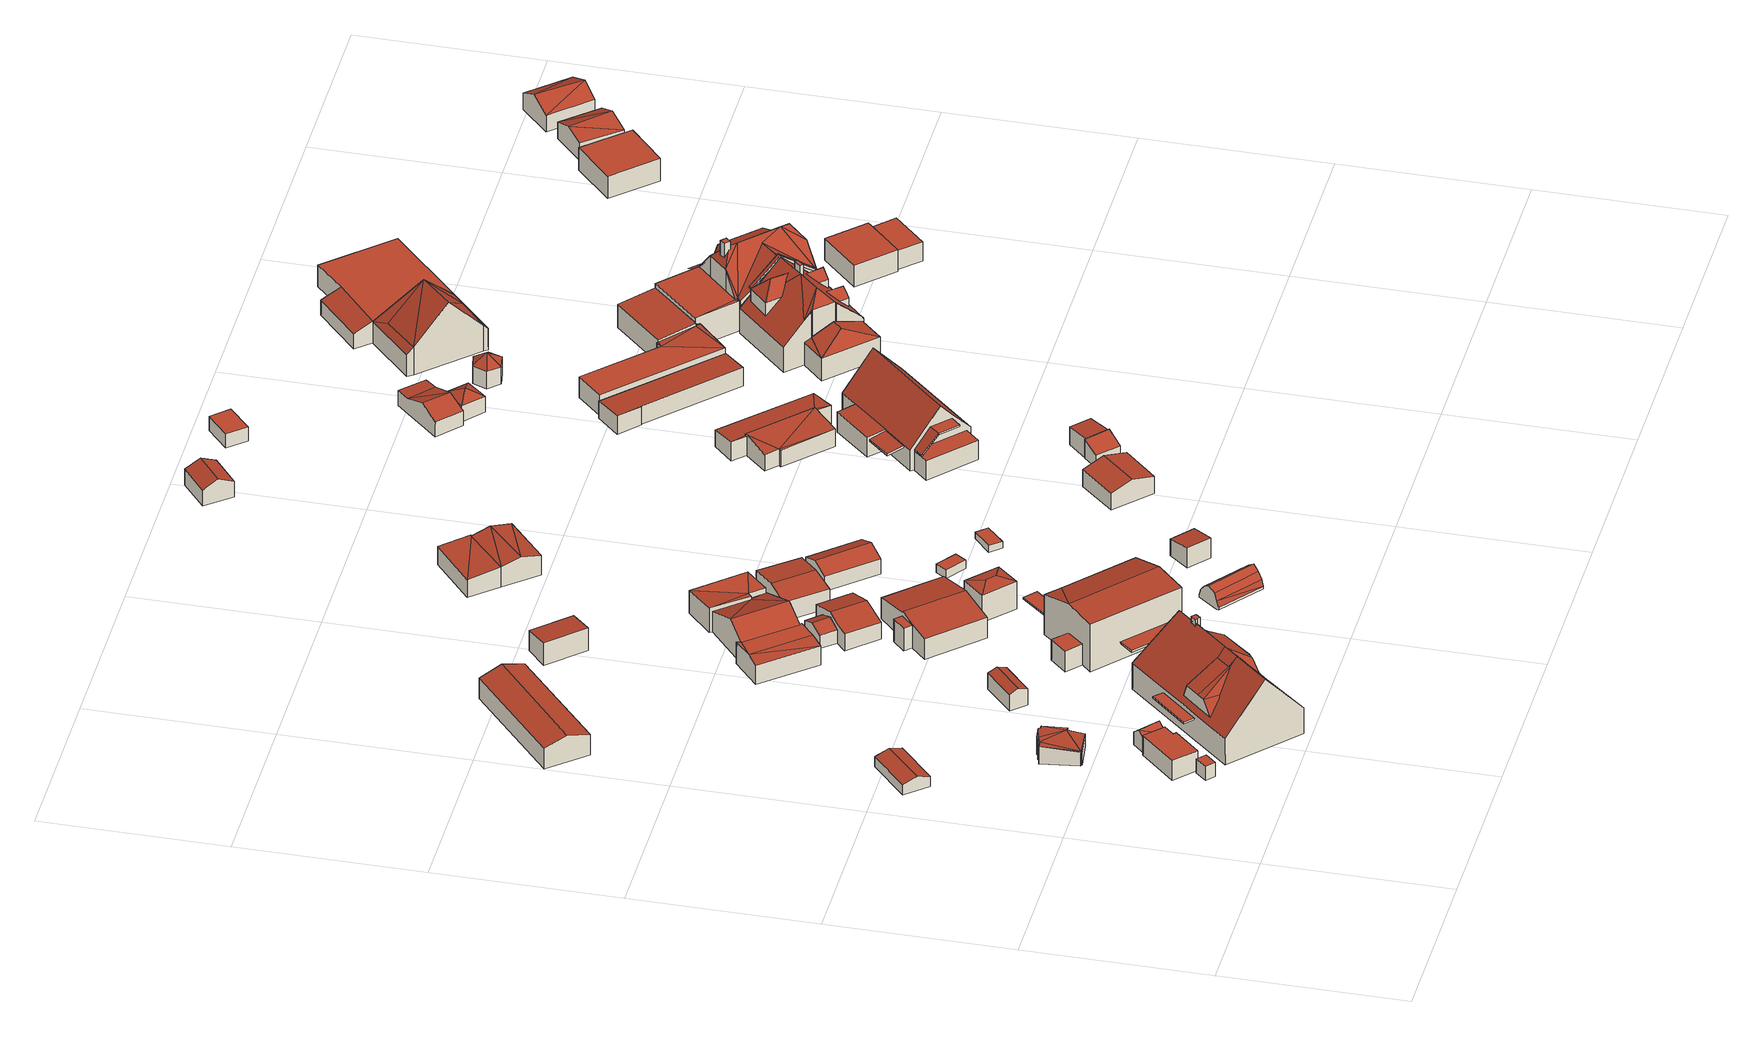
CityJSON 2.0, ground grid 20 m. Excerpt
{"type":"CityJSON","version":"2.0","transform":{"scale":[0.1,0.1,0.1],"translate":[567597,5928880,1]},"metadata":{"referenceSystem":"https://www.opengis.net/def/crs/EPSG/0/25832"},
"CityObjects":{
"building1":{"type":"Building","attributes":{"Grundfläche 2D":"2.054418","Grundhöhe NN":"1.675"},"geometry":[{"type":"Solid","lod":"3","boundaries":[[[[0,1,2,3]],[[4,5,3,2]],[[6,4,2,1]],[[5,7,0,3]],[[7,6,1,0]],[[6,7,5,4]]]],"semantics":{"surfaces":[{"type":"RoofSurface"},{"type":"WallSurface"},{"type":"GroundSurface"}],"values":[[0,1,1,1,1,2]]}}]},
"building2":{"type":"Building","attributes":{"Grundfläche 2D":"17.403036","Grundhöhe NN":"1.342"},"geometry":[{"type":"Solid","lod":"3","boundaries":[[[[8,9,10,11]],[[12,9,8,13]],[[11,10,14,15]],[[13,8,11,15,16]],[[12,13,16,17]],[[14,10,9,12,17]],[[16,15,14,17]]]],"semantics":{"surfaces":[{"type":"RoofSurface"},{"type":"WallSurface"},{"type":"GroundSurface"}],"values":[[0,0,1,1,1,1,2]]}}]},
"building3":{"type":"Building","attributes":{"Grundfläche 2D":"15.123090","Grundhöhe NN":"1.476"},"geometry":[{"type":"Solid","lod":"3","boundaries":[[[[18,19,20,21,22,23]],[[24,25,23,22]],[[25,26,18,23]],[[26,27,19,18]],[[27,28,20,19]],[[28,29,21,20]],[[29,24,22,21]],[[29,28,27,26,25,24]]]],"semantics":{"surfaces":[{"type":"RoofSurface"},{"type":"WallSurface"},{"type":"GroundSurface"}],"values":[[0,1,1,1,1,1,1,2]]}}]},
"building4":{"type":"Building","attributes":{"Grundfläche 2D":"16.141052","Grundhöhe NN":"1.490"},"geometry":[{"type":"Solid","lod":"3","boundaries":[[[[30,31,32]],[[33,31,30]],[[34,30,35]],[[36,30,34]],[[33,30,36]],[[37,36,38]],[[39,40,41,36,37]],[[33,36,41]],[[41,40,42]],[[33,41,43]],[[44,45,32,31]],[[45,46,30,32]],[[46,47,35,30]],[[47,48,34,35]],[[48,49,36,34]],[[49,50,38,36]],[[50,51,37,38]],[[51,52,39,37]],[[52,53,40,39]],[[53,54,42,40]],[[54,55,41,42]],[[55,56,43,41]],[[56,57,33,43]],[[57,44,31,33]],[[48,47,46,45,44,57,56,55,54,53,52,51,50,49]]]],"semantics":{"surfaces":[{"type":"RoofSurface"},{"type":"WallSurface"},{"type":"GroundSurface"}],"values":[[0,0,0,0,0,0,0,0,0,0,1,1,1,1,1,1,1,1,1,1,1,1,1,1,2]]}}]},
"building5":{"type":"Building","attributes":{"Grundfläche 2D":"5.102863","Grundhöhe NN":"1.476"},"geometry":[{"type":"Solid","lod":"3","boundaries":[[[[58,59,60]],[[61,59,58]],[[62,60,63]],[[58,60,62]],[[63,60,59,64,65]],[[62,63,65,66]],[[61,58,62,66,67]],[[59,61,67,64]],[[65,64,67,66]]]],"semantics":{"surfaces":[{"type":"RoofSurface"},{"type":"WallSurface"},{"type":"GroundSurface"}],"values":[[0,0,0,0,1,1,1,1,2]]}}]},
"building6":{"type":"Building","attributes":{"Grundfläche 2D":"150.131450","Grundhöhe NN":"1.476"},"children":["building6-1","building6-2"],"geometry":[{"type":"Solid","lod":"3","boundaries":[[[[68,69,70,71,72]],[[73,74,75,76,77,78,69,68,79,80,81]],[[70,82,83,84,85,71]],[[86,87,88,89,90,91,92,93,94,95,96]],[[97,98,89,88,99,100]],[[101,102,103]],[[100,99,83,82]],[[104,103,102,105,94,93,75,74,73,81,80,79,68,72,71,85]],[[104,101,103]],[[92,91,106,76,75,93]],[[107,108,109,110,111]],[[107,112,108]],[[113,108,112,114,115]],[[116,117,118,119,113,115,120]],[[121,122,123,124,118,117,125]],[[126,85,84]],[[104,102,101]],[[94,105,102,104,85,126,127,128,129,130,131,96,95,112,107,111,110,109,132,133,134,135,136,123,137,138,121,125,117]],[[120,115,95,94,117,116]],[[95,115,114]],[[95,114,112]],[[89,98,97,100,69,78,77,76,106,91,90]],[[82,70,69,100]],[[123,122,121,138,137]],[[113,119,118,124,123,136,135,134,133,132,109,108]],[[126,84,139,140]],[[131,130,129,128,127,126,140,141]],[[86,96,131,141,142]],[[84,83,99,88,87,86,142,139]],[[141,140,139,142]]]],"semantics":{"surfaces":[{"type":"RoofSurface"},{"type":"WallSurface"},{"type":"GroundSurface"}],"values":[[0,0,0,0,0,0,0,0,0,0,0,0,0,0,0,0,0,0,0,0,0,1,1,1,1,1,1,1,1,2]]}}]},
"building6-1":{"type":"BuildingInstallation","parents":["building6"],"geometry":[{"type":"MultiSurface","lod":"3","boundaries":[[[143,144,145,146,147,148]],[[149,150,144,143]],[[145,144,150,102]],[[146,145,102,103]],[[151,147,146,103]],[[149,143,148,147,151,104]]],"semantics":{"surfaces":[{"type":"RoofSurface"},{"type":"WallSurface"}],"values":[0,1,1,1,1,1]}}]},
"building6-2":{"type":"BuildingInstallation","parents":["building6"],"geometry":[{"type":"MultiSurface","lod":"3","boundaries":[[[152,153,154,155,156,157]],[[158,159,160,161,155,154,153,152]],[[161,162,156,155]],[[162,163,157,156]],[[163,158,152,157]],[[161,160,159,158,163,162]]],"semantics":{"surfaces":[{"type":"RoofSurface"},{"type":"WallSurface"},{"type":"OuterCeilingSurface"}],"values":[0,1,1,1,1,2]}}]},
"building7":{"type":"Building","attributes":{"Grundfläche 2D":"70.960392","Grundhöhe NN":"1.142"},"geometry":[{"type":"Solid","lod":"3","boundaries":[[[[164,165,166,167]],[[168,165,164,169]],[[167,166,170,171]],[[169,164,167,171,172]],[[168,169,172,173]],[[170,166,165,168,173]],[[171,170,173,172]]]],"semantics":{"surfaces":[{"type":"RoofSurface"},{"type":"WallSurface"},{"type":"GroundSurface"}],"values":[[0,0,1,1,1,1,2]]}}]},
"building8":{"type":"Building","attributes":{"Grundfläche 2D":"9.298186","Grundhöhe NN":"1.447"},"geometry":[{"type":"Solid","lod":"3","boundaries":[[[[174,175,176,177]],[[178,175,174,179]],[[177,176,180,181]],[[179,174,177,181,182]],[[178,179,182,183]],[[180,176,175,178,183]],[[181,180,183,182]]]],"semantics":{"surfaces":[{"type":"RoofSurface"},{"type":"WallSurface"},{"type":"GroundSurface"}],"values":[[0,0,1,1,1,1,2]]}}]},
"building9":{"type":"Building","attributes":{"Grundfläche 2D":"92.526528","Grundhöhe NN":"1.571"},"children":["building9-1","building9-2"],"geometry":[{"type":"Solid","lod":"3","boundaries":[[[[184,185,186]],[[187,184,188,189,190]],[[187,191,185,184]],[[192,193,194,195]],[[192,196,197,188,184,186,198,199,193]],[[189,188,197,200,190]],[[191,187,190,200,201]],[[186,185,191,201,198]],[[194,193,199,202]],[[195,194,202,203]],[[192,195,203,196]],[[202,199,198,201,200,197,196,203]]]],"semantics":{"surfaces":[{"type":"RoofSurface"},{"type":"WallSurface"},{"type":"GroundSurface"}],"values":[[0,0,0,0,1,1,1,1,1,1,1,2]]}}]},
"building9-1":{"type":"BuildingInstallation","parents":["building9"],"geometry":[{"type":"MultiSurface","lod":"3","boundaries":[[[204,205,206,207]],[[208,209,207,206]],[[209,210,204,207]],[[210,211,205,204]],[[211,208,206,205]],[[211,210,209,208]]],"semantics":{"surfaces":[{"type":"RoofSurface"},{"type":"WallSurface"},{"type":"OuterCeilingSurface"}],"values":[0,1,1,1,1,2]}}]},
"building9-2":{"type":"BuildingInstallation","parents":["building9"],"geometry":[{"type":"MultiSurface","lod":"3","boundaries":[[[212,213,214,215]],[[216,217,215,214]],[[217,218,212,215]],[[218,219,213,212]],[[219,216,214,213]],[[219,218,217,216]]],"semantics":{"surfaces":[{"type":"RoofSurface"},{"type":"WallSurface"},{"type":"OuterCeilingSurface"}],"values":[0,1,1,1,1,2]}}]},
"building10":{"type":"Building","attributes":{"Grundfläche 2D":"15.218904","Grundhöhe NN":"1.307"},"geometry":[{"type":"Solid","lod":"3","boundaries":[[[[220,221,222,223]],[[224,225,223,222]],[[225,226,220,223]],[[226,227,221,220]],[[227,224,222,221]],[[227,226,225,224]]]],"semantics":{"surfaces":[{"type":"RoofSurface"},{"type":"WallSurface"},{"type":"GroundSurface"}],"values":[[0,1,1,1,1,2]]}}]},
"building11":{"type":"Building","attributes":{"Grundfläche 2D":"5.992428","Grundhöhe NN":"1.108"},"geometry":[{"type":"Solid","lod":"3","boundaries":[[[[228,229,230,231]],[[232,229,228,233]],[[231,230,234,235]],[[233,228,231,235,236]],[[232,233,236,237]],[[234,230,229,232,237]],[[236,235,234,237]]]],"semantics":{"surfaces":[{"type":"RoofSurface"},{"type":"WallSurface"},{"type":"GroundSurface"}],"values":[[0,0,1,1,1,1,2]]}}]},
"building12":{"type":"Building","attributes":{"Grundfläche 2D":"96.684337","Grundhöhe NN":"1.049"},"geometry":[{"type":"Solid","lod":"3","boundaries":[[[[238,239,240,241]],[[242,240,239]],[[239,238,243]],[[242,239,244]],[[245,246,247]],[[248,246,245]],[[249,250,251,252,246,248]],[[253,248,254]],[[249,248,253]],[[255,246,252,256,257]],[[258,259,257]],[[259,255,257]],[[260,259,258]],[[261,255,259]],[[241,240,262,263]],[[259,243,238,241,263,264,261]],[[260,239,243,259]],[[239,260,265]],[[244,239,265,266]],[[242,244,266,267]],[[240,242,267,262]],[[245,247,268,269]],[[254,248,245,269,270]],[[253,254,270,271]],[[250,249,253,271,272]],[[251,250,272,273]],[[251,273,274,258,257,256,252]],[[274,265,260,258]],[[246,255,261,264,268,247]],[[263,262,267,266,265,274,273,272,271,270,269,268,264]]]],"semantics":{"surfaces":[{"type":"RoofSurface"},{"type":"WallSurface"},{"type":"GroundSurface"}],"values":[[0,0,0,0,0,0,0,0,0,0,0,0,0,0,1,1,1,1,1,1,1,1,1,1,1,1,1,1,1,2]]}}]},
"building13":{"type":"Building","attributes":{"Grundfläche 2D":"62.553621","Grundhöhe NN":"1.104"},"geometry":[{"type":"Solid","lod":"3","boundaries":[[[[275,276,277,278,279]],[[280,275,279,281,282]],[[283,284,285,286]],[[283,286,287,288,282,281,279,278,277,289,290]],[[280,282,288,291]],[[276,275,280,291,292]],[[277,276,292,289]],[[284,283,290,293]],[[285,284,293,294]],[[286,285,294,287]],[[288,287,294,293,290,289,292,291]]]],"semantics":{"surfaces":[{"type":"RoofSurface"},{"type":"WallSurface"},{"type":"GroundSurface"}],"values":[[0,0,0,1,1,1,1,1,1,1,2]]}}]},
"building14":{"type":"Building","attributes":{"Grundfläche 2D":"24.730447","Grundhöhe NN":"1.104"},"geometry":[{"type":"Solid","lod":"3","boundaries":[[[[295,296,297,298,299]],[[300,295,299,301,302]],[[302,301,299,298,297,303,304]],[[300,302,304,305]],[[296,295,300,305,306]],[[297,296,306,303]],[[304,303,306,305]]]],"semantics":{"surfaces":[{"type":"RoofSurface"},{"type":"WallSurface"},{"type":"GroundSurface"}],"values":[[0,0,1,1,1,1,2]]}}]},
"building15":{"type":"Building","attributes":{"Grundfläche 2D":"13.148954","Grundhöhe NN":"1.104"},"geometry":[{"type":"Solid","lod":"3","boundaries":[[[[307,308,309]],[[307,310,311,308]],[[310,307,309,312]],[[310,312,311]],[[313,314,309,308]],[[314,315,312,309]],[[315,316,311,312]],[[316,313,308,311]],[[316,315,314,313]]]],"semantics":{"surfaces":[{"type":"RoofSurface"},{"type":"WallSurface"},{"type":"GroundSurface"}],"values":[[0,0,0,0,1,1,1,1,2]]}}]},
"building16":{"type":"Building","attributes":{"Grundfläche 2D":"16.965150","Grundhöhe NN":"1.315"},"geometry":[{"type":"Solid","lod":"3","boundaries":[[[[317,318,319]],[[320,318,317]],[[321,317,319,322]],[[323,321,322,324]],[[325,323,324,326]],[[327,325,326,328]],[[329,328,330]],[[327,328,329]],[[331,330,328,326,324,322,319,318,332,333]],[[329,330,331,334]],[[335,336,337,320,317,321,323,325,327,329,334,338]],[[318,320,337,332]],[[335,338,334,331,333,332,337,336]]]],"semantics":{"surfaces":[{"type":"RoofSurface"},{"type":"WallSurface"},{"type":"GroundSurface"}],"values":[[0,0,0,0,0,0,0,0,1,1,1,1,2]]}}]},
"building17":{"type":"Building","attributes":{"Grundfläche 2D":"31.506825","Grundhöhe NN":"1.057"},"geometry":[{"type":"Solid","lod":"3","boundaries":[[[[339,340,341,342]],[[343,340,339,344]],[[342,341,345,346]],[[344,339,342,346,347]],[[343,344,347,348]],[[345,341,340,343,348]],[[347,346,345,348]]]],"semantics":{"surfaces":[{"type":"RoofSurface"},{"type":"WallSurface"},{"type":"GroundSurface"}],"values":[[0,0,1,1,1,1,2]]}}]},
"building18":{"type":"Building","attributes":{"Grundfläche 2D":"3.722618","Grundhöhe NN":"1.359"},"geometry":[{"type":"Solid","lod":"3","boundaries":[[[[349,350,351,352]],[[353,354,352,351]],[[354,355,349,352]],[[355,356,350,349]],[[356,353,351,350]],[[356,355,354,353]]]],"semantics":{"surfaces":[{"type":"RoofSurface"},{"type":"WallSurface"},{"type":"GroundSurface"}],"values":[[0,1,1,1,1,2]]}}]},
"building19":{"type":"Building","attributes":{"Grundfläche 2D":"24.289204","Grundhöhe NN":"1.057"},"geometry":[{"type":"Solid","lod":"3","boundaries":[[[[357,358,359,360]],[[361,357,360,362]],[[362,360,359,363,364]],[[361,362,364,365]],[[358,357,361,365,366]],[[359,358,366,363]],[[364,363,366,365]]]],"semantics":{"surfaces":[{"type":"RoofSurface"},{"type":"WallSurface"},{"type":"GroundSurface"}],"values":[[0,0,1,1,1,1,2]]}}]},
"building20":{"type":"Building","attributes":{"Grundfläche 2D":"7.907208","Grundhöhe NN":"1.179"},"geometry":[{"type":"Solid","lod":"3","boundaries":[[[[367,368,369,370]],[[371,372,370,369]],[[372,373,367,370]],[[373,374,368,367]],[[374,371,369,368]],[[374,373,372,371]]]],"semantics":{"surfaces":[{"type":"RoofSurface"},{"type":"WallSurface"},{"type":"GroundSurface"}],"values":[[0,1,1,1,1,2]]}}]},
"building21":{"type":"Building","attributes":{"Grundfläche 2D":"51.275548","Grundhöhe NN":"1.507"},"geometry":[{"type":"Solid","lod":"3","boundaries":[[[[375,376,377]],[[375,377,378]],[[379,378,380]],[[375,378,379]],[[381,382,376,383]],[[377,376,382]],[[380,378,377,384,385]],[[379,380,385,386]],[[387,376,375,379,386]],[[376,387,388,383]],[[381,383,388,389]],[[382,381,389,390]],[[377,382,390,384]],[[385,384,390,389,388,387,386]]]],"semantics":{"surfaces":[{"type":"RoofSurface"},{"type":"WallSurface"},{"type":"GroundSurface"}],"values":[[0,0,0,0,0,0,1,1,1,1,1,1,1,2]]}}]},
"building22":{"type":"Building","attributes":{"Grundfläche 2D":"4.207911","Grundhöhe NN":"1.508"},"geometry":[{"type":"Solid","lod":"3","boundaries":[[[[391,392,393,394]],[[395,396,394,393]],[[396,397,391,394]],[[397,398,392,391]],[[398,395,393,392]],[[398,397,396,395]]]],"semantics":{"surfaces":[{"type":"RoofSurface"},{"type":"WallSurface"},{"type":"GroundSurface"}],"values":[[0,1,1,1,1,2]]}}]},
"building23":{"type":"Building","attributes":{"Grundfläche 2D":"26.309835","Grundhöhe NN":"1.405"},"geometry":[{"type":"Solid","lod":"3","boundaries":[[[[399,400,401,402]],[[403,399,402,404]],[[404,402,401,405,406]],[[403,404,406,407]],[[400,399,403,407,408]],[[401,400,408,405]],[[406,405,408,407]]]],"semantics":{"surfaces":[{"type":"RoofSurface"},{"type":"WallSurface"},{"type":"GroundSurface"}],"values":[[0,0,1,1,1,1,2]]}}]},
"building24":{"type":"Building","attributes":{"Grundfläche 2D":"14.525529","Grundhöhe NN":"1.726"},"geometry":[{"type":"Solid","lod":"3","boundaries":[[[[409,410,411,412]],[[413,409,412,414]],[[414,412,411,415,416]],[[413,414,416,417]],[[410,409,413,417,418]],[[411,410,418,415]],[[416,415,418,417]]]],"semantics":{"surfaces":[{"type":"RoofSurface"},{"type":"WallSurface"},{"type":"GroundSurface"}],"values":[[0,0,1,1,1,1,2]]}}]},
"building25":{"type":"Building","attributes":{"Grundfläche 2D":"5.411986","Grundhöhe NN":"1.412"},"geometry":[{"type":"Solid","lod":"3","boundaries":[[[[419,420,421,422]],[[423,424,422,421]],[[424,425,419,422]],[[425,426,420,419]],[[426,423,421,420]],[[426,425,424,423]]]],"semantics":{"surfaces":[{"type":"RoofSurface"},{"type":"WallSurface"},{"type":"GroundSurface"}],"values":[[0,1,1,1,1,2]]}}]},
"building26":{"type":"Building","attributes":{"Grundfläche 2D":"7.593794","Grundhöhe NN":"1.399"},"geometry":[{"type":"Solid","lod":"3","boundaries":[[[[427,428,429,430]],[[431,432,430,429]],[[432,433,427,430]],[[433,434,428,427]],[[434,431,429,428]],[[434,433,432,431]]]],"semantics":{"surfaces":[{"type":"RoofSurface"},{"type":"WallSurface"},{"type":"GroundSurface"}],"values":[[0,1,1,1,1,2]]}}]},
"building27":{"type":"Building","attributes":{"Grundfläche 2D":"63.218719","Grundhöhe NN":"1.751"},"geometry":[{"type":"Solid","lod":"3","boundaries":[[[[435,436,437]],[[438,436,435]],[[439,440,441,436,438]],[[441,440,442]],[[443,444,445]],[[444,446,445]],[[447,448,444,443]],[[449,446,444]],[[435,437,450,451]],[[438,435,451,452]],[[439,438,452,453]],[[440,439,453,454]],[[442,440,454,455]],[[445,436,441,443]],[[456,448,447,443,441,442,455]],[[444,448,456,457]],[[449,444,457,458]],[[446,449,458,459]],[[437,436,445,446,459,450]],[[458,457,456,455,454,453,452,451,450,459]]]],"semantics":{"surfaces":[{"type":"RoofSurface"},{"type":"WallSurface"},{"type":"GroundSurface"}],"values":[[0,0,0,0,0,0,0,0,1,1,1,1,1,1,1,1,1,1,1,2]]}}]},
"building28":{"type":"Building","attributes":{"Grundfläche 2D":"111.979704","Grundhöhe NN":"1.520"},"children":["building28-1","building28-2"],"geometry":[{"type":"Solid","lod":"3","boundaries":[[[[460,461,462,463]],[[464,465,466,467,468]],[[469,466,465,470,460,463]],[[471,472,473,474,475]],[[470,465,464,476,477]],[[470,477,478,460]],[[463,479,480,481,482,469]],[[468,467,466,469,482,483,473,472,484,485]],[[464,468,485,476]],[[461,460,478,486]],[[462,461,486,487]],[[479,463,462,487,481,480]],[[475,474,473,483,488]],[[471,475,488,489]],[[472,471,489,484]],[[486,478,477,476,485,484,489,488,483,482,481,487]]]],"semantics":{"surfaces":[{"type":"RoofSurface"},{"type":"WallSurface"},{"type":"GroundSurface"}],"values":[[0,0,0,0,1,1,1,1,1,1,1,1,1,1,1,2]]}}]},
"building28-1":{"type":"BuildingInstallation","parents":["building28"],"geometry":[{"type":"MultiSurface","lod":"3","boundaries":[[[490,491,479,492]],[[480,493,492,479]],[[493,494,490,492]],[[494,495,491,490]],[[495,480,479,491]],[[495,494,493,480]]],"semantics":{"surfaces":[{"type":"RoofSurface"},{"type":"WallSurface"},{"type":"OuterCeilingSurface"}],"values":[0,1,1,1,1,2]}}]},
"building28-2":{"type":"BuildingInstallation","parents":["building28"],"geometry":[{"type":"MultiSurface","lod":"3","boundaries":[[[496,497,498,499]],[[497,500,501,498]],[[496,499,473,474]],[[497,496,474,502]],[[500,497,502,503]],[[501,500,503,504]],[[499,498,501,504,505,473]],[[474,473,505,502]],[[503,502,505,504]]],"semantics":{"surfaces":[{"type":"RoofSurface"},{"type":"WallSurface"},{"type":"OuterCeilingSurface"}],"values":[0,0,1,1,1,1,1,2,2]}}]},
"building29":{"type":"Building","attributes":{"Grundfläche 2D":"8.836461","Grundhöhe NN":"1.846"},"geometry":[{"type":"Solid","lod":"3","boundaries":[[[[506,507,508,509]],[[510,511,509,508]],[[511,512,506,509]],[[512,513,507,506]],[[513,510,508,507]],[[513,512,511,510]]]],"semantics":{"surfaces":[{"type":"RoofSurface"},{"type":"WallSurface"},{"type":"GroundSurface"}],"values":[[0,1,1,1,1,2]]}}]},
"building30":{"type":"Building","attributes":{"Grundfläche 2D":"30.821073","Grundhöhe NN":"1.921"},"geometry":[{"type":"Solid","lod":"3","boundaries":[[[[514,515,516,517]],[[518,517,519]],[[514,517,518]],[[520,518,519,521]],[[522,523,524]],[[524,523,525]],[[526,523,522]],[[525,523,526]],[[521,519,517,516,527,528]],[[520,521,528,529]],[[515,514,518,520,529,530]],[[516,515,530,527]],[[522,524,531,532]],[[526,522,532,533]],[[525,526,533,534]],[[524,525,534,531]],[[528,527,530,529]],[[532,531,534,533]]]],"semantics":{"surfaces":[{"type":"RoofSurface"},{"type":"WallSurface"},{"type":"GroundSurface"}],"values":[[0,0,0,0,0,0,0,0,1,1,1,1,1,1,1,1,2,2]]}}]},
"building31":{"type":"Building","attributes":{"Grundfläche 2D":"49.135780","Grundhöhe NN":"1.972"},"geometry":[{"type":"Solid","lod":"3","boundaries":[[[[535,536,537,538,539]],[[536,535,540]],[[541,542,539,538]],[[542,543,535,539]],[[543,544,540,535]],[[544,545,536,540]],[[545,546,537,536]],[[546,541,538,537]],[[546,545,544,543,542,541]]]],"semantics":{"surfaces":[{"type":"RoofSurface"},{"type":"WallSurface"},{"type":"GroundSurface"}],"values":[[0,0,1,1,1,1,1,1,2]]}}]},
"building32":{"type":"Building","attributes":{"Grundfläche 2D":"7.195098","Grundhöhe NN":"1.761"},"geometry":[{"type":"Solid","lod":"3","boundaries":[[[[547,548,549]],[[547,550,548]],[[547,549,551]],[[547,551,552]],[[547,552,553]],[[547,553,550]],[[554,555,549,548]],[[555,556,551,549]],[[556,557,552,551]],[[557,558,553,552]],[[558,559,550,553]],[[559,554,548,550]],[[559,558,557,556,555,554]]]],"semantics":{"surfaces":[{"type":"RoofSurface"},{"type":"WallSurface"},{"type":"GroundSurface"}],"values":[[0,0,0,0,0,0,1,1,1,1,1,1,2]]}}]},
"building33":{"type":"Building","attributes":{"Grundfläche 2D":"90.898042","Grundhöhe NN":"2.012"},"geometry":[{"type":"Solid","lod":"3","boundaries":[[[[560,561,562]],[[561,563,562]],[[561,564,565,566]],[[566,563,561]],[[567,563,566]],[[568,569,567]],[[569,563,567]],[[570,571,572,573,574]],[[560,562,575,576]],[[561,560,576,577]],[[564,561,577,578]],[[565,564,578,579]],[[566,565,579,580]],[[568,567,566,580,581]],[[569,568,581,582]],[[573,572,583,584]],[[573,584,575,562,574]],[[570,574,562,563]],[[582,583,572,571,570,563,569]],[[577,576,575,584,583,582,581,580,579,578]]]],"semantics":{"surfaces":[{"type":"RoofSurface"},{"type":"WallSurface"},{"type":"GroundSurface"}],"values":[[0,0,0,0,0,0,0,0,1,1,1,1,1,1,1,1,1,1,1,2]]}}]},
"building34":{"type":"Building","attributes":{"Grundfläche 2D":"98.322292","Grundhöhe NN":"1.980"},"children":["building34-1","building34-2","building34-3"],"geometry":[{"type":"Solid","lod":"3","boundaries":[[[[585,586,587]],[[588,589,587,586,590]],[[591,590,586]],[[592,593,594,591,586,585,595,596]],[[597,598,599,600,601,602,603,604,605,606,607,608,609],[609,592,596,595,610,611,612,613,588,590,591,594,593,592]],[[614,615,608]],[[615,616,608]],[[616,609,608]],[[617,616,615]],[[618,619,617]],[[617,619,620,621,622,623,624,625,626,599,598,597,609,616]],[[627,628,629,630]],[[631,627,630,632]],[[631,632,633]],[[631,633,634]],[[627,631,628]],[[611,610,585,587]],[[595,585,610]],[[611,587,589,588,613,612]],[[607,606,635,636]],[[633,614,608,607,636,637,634]],[[614,633,638,639,615]],[[617,615,639,640]],[[618,617,640,641]],[[620,619,618,641,642,643]],[[624,623,622,621,620,643,644]],[[625,624,644,645]],[[646,647,648,604,603,602,601,600,599,626,625,645,649]],[[605,604,648,650]],[[606,605,650,635]],[[638,633,632,630,629,642,651]],[[631,634,637,652]],[[628,631,652,653]],[[629,628,653,642]],[[637,636,635,650,648,647,646,649,645,644,643,642,653,652],[641,640,639,638,651,642]]]],"semantics":{"surfaces":[{"type":"RoofSurface"},{"type":"WallSurface"},{"type":"GroundSurface"}],"values":[[0,0,0,0,0,0,0,0,0,0,0,0,0,0,0,0,1,1,1,1,1,1,1,1,1,1,1,1,1,1,1,1,1,1,2]]}}]},
"building34-1":{"type":"BuildingInstallation","parents":["building34"],"geometry":[{"type":"MultiSurface","lod":"3","boundaries":[[[654,655,656,657]],[[656,655,658,659,660]],[[654,661,662,663,658,655]],[[663,659,658]],[[654,657,661]]],"semantics":{"surfaces":[{"type":"RoofSurface"},{"type":"WallSurface"}],"values":[0,0,1,1,1]}}]},
"building34-2":{"type":"BuildingInstallation","parents":["building34"],"geometry":[{"type":"MultiSurface","lod":"3","boundaries":[[[664,665,666,667,668,669,670]],[[666,665,671,672,673]],[[665,664,670,674,675,676,677,678,671]],[[672,671,678]],[[670,669,668,679,674]]],"semantics":{"surfaces":[{"type":"RoofSurface"},{"type":"WallSurface"}],"values":[0,0,1,1,1]}}]},
"building34-3":{"type":"BuildingInstallation","parents":["building34"],"geometry":[{"type":"MultiSurface","lod":"3","boundaries":[[[680,681,682,683]],[[683,682,684,685]],[[680,683,685,686]],[[681,680,686,687]],[[682,681,687,684]]],"semantics":{"surfaces":[{"type":"RoofSurface"},{"type":"WallSurface"}],"values":[0,1,1,1,1]}}]},
"building35":{"type":"Building","attributes":{"Grundfläche 2D":"111.443908","Grundhöhe NN":"2.121"},"children":["building35-1","building35-2"],"geometry":[{"type":"MultiSurface","lod":"3","boundaries":[[[688,689,690]],[[691,689,688,692,693,694]],[[695,693,692]],[[696,697,698]],[[698,697,699]],[[700,697,696]],[[701,702,703,704]],[[704,705,701]],[[701,705,706,707,708]],[[699,697,705,704]],[[698,699,709,710,711,712,713,714,715]],[[716,717,718,719,720,699,704,721]],[[699,720,719,710,720]],[[709,699,720,710]],[[722,700,696]],[[690,689,691,697,722,723,724,725]],[[722,697,700]],[[726,727,724]],[[693,695,728,724,727,705,694]],[[697,691,694,705]],[[724,728,725]],[[729,705,727]],[[706,705,729,730,731]],[[732,733,724]],[[733,726,724]],[[729,701,708,707,706,731,730]],[[734,735,736]],[[727,737,738,736,735,739,740]],[[734,741,742,735]],[[690,725,728,695,692,688]],[[743,744,723,722,696,698,715,714,713,745,746]],[[724,723,744,747]],[[726,724,747,748]],[[740,729,727,749]],[[750,727,726,748]],[[729,740,749,751,701]],[[735,702,701,751,752,739]],[[704,703,702,735,742,741]],[[753,716,721,704,741,734,754]],[[755,745,713,712,711,710,719,718,717,716,753,756]],[[737,727,750,757]],[[738,737,757,758]],[[734,736,738,758,754]],[[740,759,760,727]],[[740,739,761,762,759]],[[739,752,761]],[[760,749,727]],[[748,747,744,743,746,745,755,756,753,754,758,757,750],[752,751,749,760,759,762,761]]],"semantics":{"surfaces":[{"type":"RoofSurface"},{"type":"WallSurface"},{"type":"GroundSurface"}],"values":[0,0,0,0,0,0,0,0,0,0,0,0,0,0,0,0,0,0,0,0,0,0,0,0,0,0,0,0,0,1,1,1,1,1,1,1,1,1,1,1,1,1,1,1,1,1,1,2]}}]},
"building35-1":{"type":"BuildingInstallation","parents":["building35"],"geometry":[{"type":"MultiSurface","lod":"3","boundaries":[[[763,764,765,766,767,768]],[[769,770,768]],[[768,770,763]],[[771,770,772]],[[772,773,774,775,776,777,771]],[[772,770,769]],[[713,714,715,766,765,764]],[[768,767,766,715,709]],[[772,769,768,709,720]],[[773,772,720,778]],[[778,779,780,775,774,773]],[[718,777,776,775,780,781]],[[770,771,777,718,719,710,711,712,713,764,763]]],"semantics":{"surfaces":[{"type":"RoofSurface"},{"type":"WallSurface"}],"values":[0,0,0,0,0,0,1,1,1,1,1,1,1]}}]},
"building35-2":{"type":"BuildingInstallation","parents":["building35"],"geometry":[{"type":"MultiSurface","lod":"3","boundaries":[[[782,783,784,785,786,787,788,789,790]],[[791,792,783,782]],[[792,793,708,794,785,784,783]],[[731,795,788,787,786,785,794,707]],[[791,782,790,789,788,795,730,796]]],"semantics":{"surfaces":[{"type":"RoofSurface"},{"type":"WallSurface"}],"values":[0,1,1,1,1]}}]},
"building36":{"type":"Building","attributes":{"Grundfläche 2D":"180.977438","Grundhöhe NN":"2.069"},"geometry":[{"type":"Solid","lod":"3","boundaries":[[[[797,798,799]],[[799,798,800,801,802]],[[803,804,805,806]],[[807,801,804]],[[802,801,807]],[[806,801,800]],[[805,801,806]],[[804,801,805]],[[799,802,807]],[[808,809,806,810]],[[806,800,811,812,810]],[[800,798,797,813,814]],[[803,806,815,816]],[[797,799,817,813]],[[804,803,816,818]],[[817,799,807,804,818,819]],[[808,810,820,821]],[[809,808,821,822]],[[806,809,822,815]],[[811,800,814,823]],[[812,811,823,824]],[[810,812,824,820]],[[823,814,813,817,819,818,816,815,822,821,820,824]]]],"semantics":{"surfaces":[{"type":"RoofSurface"},{"type":"WallSurface"},{"type":"GroundSurface"}],"values":[[0,0,0,0,0,0,0,0,0,0,0,1,1,1,1,1,1,1,1,1,1,1,2]]}}]},
"building37":{"type":"Building","attributes":{"Grundfläche 2D":"27.532292","Grundhöhe NN":"2.027"},"geometry":[{"type":"Solid","lod":"3","boundaries":[[[[825,826,827,828,829,830]],[[831,832,827,826]],[[832,833,828,827]],[[833,834,835,836,825,830,829,828]],[[836,831,826,825]],[[835,834,833,832,831,836]]]],"semantics":{"surfaces":[{"type":"RoofSurface"},{"type":"WallSurface"},{"type":"GroundSurface"}],"values":[[0,1,1,1,1,2]]}}]},
"building38":{"type":"Building","attributes":{"Grundfläche 2D":"15.142692","Grundhöhe NN":"1.966"},"geometry":[{"type":"Solid","lod":"3","boundaries":[[[[837,838,839,840]],[[834,841,840,839]],[[841,842,837,840]],[[842,835,838,837]],[[835,834,839,838]],[[835,842,841,834]]]],"semantics":{"surfaces":[{"type":"RoofSurface"},{"type":"WallSurface"},{"type":"GroundSurface"}],"values":[[0,1,1,1,1,2]]}}]},
"building39":{"type":"Building","attributes":{"Grundfläche 2D":"35.166267","Grundhöhe NN":"1.896"},"geometry":[{"type":"Solid","lod":"3","boundaries":[[[[843,844,845,846]],[[847,848,846,845]],[[848,849,843,846]],[[849,850,844,843]],[[850,847,845,844]],[[850,849,848,847]]]],"semantics":{"surfaces":[{"type":"RoofSurface"},{"type":"WallSurface"},{"type":"GroundSurface"}],"values":[[0,1,1,1,1,2]]}}]},
"building40":{"type":"Building","attributes":{"Grundfläche 2D":"22.490566","Grundhöhe NN":"1.836"},"geometry":[{"type":"Solid","lod":"3","boundaries":[[[[851,852,853]],[[851,853,854]],[[855,854,856]],[[851,854,855]],[[853,852,857,858]],[[856,854,853,858,859]],[[855,856,859,860]],[[857,852,851,855,860]],[[859,858,857,860]]]],"semantics":{"surfaces":[{"type":"RoofSurface"},{"type":"WallSurface"},{"type":"GroundSurface"}],"values":[[0,0,0,0,1,1,1,1,2]]}}]},
"building41":{"type":"Building","attributes":{"Grundfläche 2D":"25.273986","Grundhöhe NN":"1.748"},"geometry":[{"type":"Solid","lod":"3","boundaries":[[[[861,862,863]],[[864,863,865]],[[861,863,864]],[[864,865,866]],[[865,863,862,867,868]],[[866,865,868,869]],[[861,864,866,869,870]],[[862,861,870,867]],[[868,867,870,869]]]],"semantics":{"surfaces":[{"type":"RoofSurface"},{"type":"WallSurface"},{"type":"GroundSurface"}],"values":[[0,0,0,0,1,1,1,1,2]]}}]}
},
"vertices":[
[139,87,24],[130,95,24],[119,83,24],[128,75,24],[119,83,7],[128,75,7],[130,95,7],[139,87,7],
[44,359,20],[85,397,20],[75,409,15],[33,371,15],[96,386,15],[54,348,15],[75,409,3],[33,371,3],[54,348,3],[96,386,3],
[163,123,29],[160,125,29],[170,136,29],[151,154,29],[115,116,29],[137,95,29],[115,116,5],[137,95,5],[163,123,5],[160,125,5],[170,136,5],[151,154,5],
[121,210,21],[113,251,26],[119,210,21],[121,252,26],[152,213,21],[121,209,21],[150,231,24],[150,257,25],[154,231,24],[146,257,25],[145,259,25],[129,255,26],[129,257,26],[120,254,26],[113,251,5],[119,210,5],[121,210,5],[121,209,5],[152,213,5],[150,231,5],[154,231,5],[150,257,5],[146,257,5],[145,259,5],[129,257,5],[129,255,5],[120,254,5],[121,252,5],
[180,144,28],[167,167,20],[160,160,28],[186,150,20],[172,135,20],[153,152,20],[167,167,5],[153,152,5],[172,135,5],[186,150,5],
[278,120,75],[301,106,56],[310,116,43],[308,116,44],[285,119,68],[268,108,74],[253,92,75],[252,91,75],[270,71,56],[274,74,56],[300,105,56],[278,119,75],[277,119,75],[275,116,75],[309,116,43],[315,114,36],[330,131,36],[285,148,90],[223,7,36],[266,57,36],[275,67,36],[270,71,43],[270,70,43],[262,61,43],[262,63,44],[257,77,60],[234,90,90],[220,74,90],[188,38,90],[300,105,43],[274,74,43],[305,102,36],[301,106,43],[266,126,90],[266,125,90],[269,123,86],[270,131,90],[243,100,90],[270,70,55],[194,86,59],[186,100,57],[178,92,42],[192,86,57],[193,86,59],[213,80,80],[192,107,57],[214,80,80],[214,81,80],[226,95,80],[227,96,80],[206,122,57],[193,108,57],[225,94,80],[216,115,56],[210,125,44],[209,126,42],[207,123,54],[226,99,76],[261,190,36],[225,150,36],[203,125,36],[189,110,36],[175,95,36],[153,71,36],[179,93,42],[192,107,42],[193,108,42],[206,122,42],[207,123,42],[210,125,43],[214,118,52],[330,131,5],[261,190,5],[153,71,5],[223,7,5],
[269,132,96],[264,127,96],[266,125,96],[269,123,96],[273,128,96],[270,131,96],[269,132,88],[264,127,88],[273,128,85],
[189,110,31],[203,125,31],[206,129,31],[225,150,31],[216,159,31],[179,119,31],[189,110,29],[203,125,29],[206,129,29],[225,150,29],[216,159,29],[179,119,29],
[16,709,34],[122,799,34],[105,818,26],[0,728,26],[139,780,26],[34,689,26],[105,818,1],[0,728,1],[34,689,1],[139,780,1],
[205,293,27],[237,322,27],[230,330,23],[198,300,23],[244,314,23],[212,285,23],[230,330,4],[198,300,4],[212,285,4],[244,314,4],
[305,265,66],[347,282,54],[332,296,54],[388,192,66],[279,237,63],[306,213,63],[362,163,63],[415,222,54],[289,247,31],[305,265,31],[290,279,31],[273,261,31],[289,247,6],[279,237,6],[332,296,6],[305,265,6],[362,163,6],[415,222,6],[290,279,6],[273,261,6],
[344,152,28],[358,167,28],[306,213,28],[293,198,28],[306,213,26],[293,198,26],[344,152,26],[358,167,26],
[362,324,26],[335,293,26],[347,282,26],[375,313,26],[347,282,24],[375,313,24],[362,324,24],[335,293,24],
[230,751,27],[195,788,27],[173,768,30],[208,731,30],[173,768,3],[208,731,3],[230,751,3],[195,788,3],
[276,519,23],[290,504,23],[301,514,17],[287,529,17],[278,494,17],[265,509,17],[301,514,1],[287,529,1],[265,509,1],[278,494,1],
[271,619,30],[306,591,27],[298,649,27],[269,622,30],[344,600,26],[302,587,27],[319,576,27],[223,584,26],[223,579,26],[225,580,26],[204,567,26],[252,513,26],[269,528,26],[267,530,26],[266,529,26],[239,502,23],[192,557,23],[241,594,40],[267,530,27],[284,544,40],[320,576,21],[302,587,23],[306,591,21],[271,619,25],[298,649,0],[269,622,0],[271,619,0],[306,591,0],[319,576,0],[344,600,0],[225,580,0],[223,584,0],[192,557,0],[239,502,0],[269,528,0],[267,530,0],[320,576,0],
[350,380,34],[380,409,26],[330,461,26],[301,433,33],[300,432,34],[320,351,26],[287,420,30],[270,403,26],[301,433,28],[294,440,28],[280,427,28],[287,420,28],[287,420,1],[270,403,1],[330,461,1],[301,433,1],[320,351,1],[380,409,1],[294,440,1],[280,427,1],
[318,473,29],[339,492,21],[311,523,21],[301,514,25],[290,504,29],[295,453,21],[278,494,25],[267,484,21],[311,523,1],[267,484,1],[295,453,1],[339,492,1],
[366,363,38],[366,385,34],[345,362,34],[376,355,38],[397,357,34],[376,334,34],[366,385,1],[345,362,1],[376,334,1],[397,357,1],
[479,126,13],[434,162,6],[433,160,13],[480,127,6],[475,121,20],[429,156,20],[471,115,25],[424,150,25],[466,109,20],[420,143,20],[463,105,13],[417,140,13],[462,103,6],[416,138,6],[416,138,3],[434,162,3],[417,140,3],[462,103,3],[466,109,3],[479,126,3],[480,127,3],[463,105,3],
[358,534,29],[325,572,29],[303,554,24],[336,515,24],[351,593,24],[383,554,24],[303,554,1],[336,515,1],[383,554,1],[351,593,1],
[416,425,14],[408,413,14],[429,398,14],[437,410,14],[429,398,4],[437,410,4],[416,425,4],[408,413,4],
[420,492,27],[434,505,19],[392,552,19],[377,539,27],[405,479,19],[363,526,19],[392,552,1],[363,526,1],[405,479,1],[434,505,1],
[522,187,22],[499,206,22],[482,185,26],[504,166,26],[482,185,2],[504,166,2],[522,187,2],[499,206,2],
[353,864,34],[339,880,29],[293,839,29],[308,822,34],[369,846,29],[322,805,29],[317,909,27],[268,868,26],[341,881,29],[293,839,5],[322,805,5],[369,846,5],[339,880,5],[341,881,5],[317,909,5],[268,868,5],
[490,389,13],[480,400,13],[460,382,13],[470,370,13],[460,382,5],[470,370,5],[490,389,5],[480,400,5],
[613,300,31],[594,317,24],[560,280,24],[579,263,31],[633,281,24],[598,245,24],[560,280,4],[598,245,4],[633,281,4],[594,317,4],
[372,1145,34],[383,1131,26],[415,1157,26],[404,1170,34],[361,1158,26],[393,1184,26],[415,1157,7],[393,1184,7],[361,1158,7],[383,1131,7],
[651,292,18],[663,306,28],[642,326,27],[629,312,18],[642,326,4],[629,312,4],[651,292,4],[663,306,4],
[642,325,28],[662,307,28],[681,329,25],[662,346,25],[681,329,4],[662,346,4],[642,325,4],[662,307,4],
[638,583,30],[627,597,31],[625,595,31],[658,605,28],[574,686,28],[553,665,31],[567,654,31],[566,652,31],[567,654,33],[556,617,28],[627,597,33],[601,570,29],[566,652,33],[544,629,27],[554,615,28],[625,595,8],[638,583,8],[658,605,8],[574,686,8],[553,665,8],[566,652,8],[544,629,8],[556,617,8],[554,615,8],[601,570,8],
[646,560,30],[630,575,29],[594,536,29],[610,521,30],[715,528,30],[689,552,70],[606,464,70],[616,455,55],[633,440,30],[580,489,30],[662,577,30],[615,428,28],[629,443,28],[583,486,28],[574,476,28],[568,470,28],[715,528,5],[662,577,5],[646,560,5],[610,521,29],[610,521,27],[610,521,5],[580,489,5],[583,486,5],[629,443,5],[633,440,5],[630,575,5],[594,536,5],[568,470,5],[615,428,5],
[574,511,26],[588,497,29],[596,535,26],[596,535,24],[574,511,24],[588,497,27],
[574,476,30],[587,462,50],[597,473,50],[583,486,30],[606,445,50],[616,455,50],[587,462,48],[606,445,48],[616,455,48],[597,473,48],
[506,1163,25],[489,1181,25],[463,1158,25],[480,1139,25],[463,1158,8],[480,1139,8],[506,1163,8],[489,1181,8],
[585,973,28],[596,985,27],[572,1008,27],[559,995,28],[567,954,36],[543,977,36],[552,937,27],[527,960,27],[558,940,28],[578,941,36],[577,962,28],[599,943,28],[580,921,28],[572,1008,9],[527,960,9],[552,937,9],[596,985,9],[577,962,9],[558,940,9],[580,921,9],[599,943,9],
[570,785,32],[592,766,32],[680,682,32],[703,705,30],[594,809,30],[591,765,32],[703,705,10],[594,809,10],[570,785,10],[591,765,10],[592,766,10],[680,682,10],
[638,933,40],[627,945,29],[621,929,29],[643,948,29],[632,917,29],[649,920,29],[654,935,29],[627,945,8],[621,929,8],[632,917,8],[649,920,8],[654,935,8],[643,948,8],
[699,774,35],[693,769,35],[700,773,35],[732,742,38],[624,836,35],[598,809,35],[705,706,35],[736,738,38],[737,740,38],[733,743,38],[732,742,41],[733,743,41],[783,795,41],[751,826,38],[700,773,38],[700,773,10],[699,774,10],[693,769,10],[624,836,10],[598,809,10],[705,706,10],[737,740,10],[733,743,10],[783,795,10],[751,826,10],
[750,675,64],[771,675,79],[771,695,64],[783,683,64],[776,690,64],[784,672,72],[784,660,79],[775,661,73],[777,661,74],[778,661,75],[763,662,64],[773,661,71],[788,657,84],[798,667,84],[803,672,84],[802,672,84],[800,674,81],[778,696,53],[775,699,49],[770,705,41],[769,705,41],[769,706,40],[712,648,40],[729,631,63],[778,646,84],[750,675,48],[771,695,49],[776,690,55],[778,688,58],[735,625,71],[737,625,72],[758,625,84],[757,606,71],[757,605,70],[778,583,42],[779,582,40],[798,601,40],[818,621,40],[831,634,40],[836,639,40],[835,640,41],[815,660,68],[744,597,49],[755,560,37],[778,583,37],[754,607,49],[706,608,37],[736,625,40],[735,625,40],[729,631,37],[769,706,10],[712,648,10],[729,631,10],[735,625,10],[737,625,10],[757,606,10],[757,605,10],[778,583,10],[779,582,10],[836,639,10],[835,640,10],[802,672,10],[800,674,10],[770,705,10],[803,672,10],[769,705,10],[736,625,10],[706,608,10],[755,560,10],
[813,626,57],[820,633,66],[805,647,66],[805,634,57],[826,639,57],[818,647,57],[816,647,59],[813,626,47],[817,630,47],[826,639,47],
[789,602,62],[793,606,66],[779,621,66],[779,613,61],[778,607,57],[782,603,57],[786,599,57],[800,612,57],[792,621,57],[789,621,60],[786,599,47],[789,602,47],[792,605,47],[795,607,46],[800,612,46],[782,603,52],
[784,645,92],[790,652,92],[787,654,92],[781,647,92],[787,654,83],[781,647,82],[784,645,79],[790,652,80],
[872,706,67],[855,690,77],[879,700,51],[851,694,77],[834,743,67],[818,726,77],[824,720,77],[829,748,50],[853,657,73],[847,682,89],[840,644,48],[825,696,82],[854,675,89],[785,724,73],[772,711,48],[773,710,48],[774,709,48],[810,718,89],[804,724,89],[802,724,88],[800,724,86],[806,675,82],[803,672,82],[803,672,81],[827,648,56],[835,640,48],[837,641,48],[838,643,48],[770,705,48],[775,699,54],[778,696,57],[802,672,82],[805,675,82],[771,707,48],[873,678,73],[891,696,44],[860,727,43],[858,719,50],[822,762,43],[820,759,47],[852,725,50],[805,744,73],[804,729,85],[804,726,88],[870,737,34],[833,773,34],[771,707,47],[772,711,47],[737,740,46],[783,795,46],[733,743,46],[784,723,47],[805,744,47],[774,709,47],[773,710,47],[873,678,11],[891,696,11],[835,640,11],[853,657,11],[860,727,11],[822,762,11],[805,744,11],[820,759,11],[785,724,11],[784,723,11],[770,705,11],[771,707,11],[803,672,11],[802,672,11],[783,795,11],[733,743,11],[796,737,11],[804,745,11],[783,724,11],[784,725,11],
[815,660,72],[835,640,50],[837,641,50],[838,643,50],[836,645,53],[806,675,85],[805,675,85],[803,672,85],[802,672,86],[805,675,86],[783,697,61],[782,699,59],[781,699,59],[780,698,59],[778,696,59],[783,697,59],[782,699,58],[781,699,57],[780,698,57],
[800,733,96],[796,728,96],[800,724,96],[801,723,96],[802,724,96],[804,726,96],[806,728,96],[804,729,96],[804,730,96],[800,733,79],[796,728,79],[800,724,85],[801,723,86],[806,728,85],[804,730,85],
[683,942,37],[714,971,37],[680,946,42],[733,988,37],[685,1008,84],[712,975,42],[620,1010,37],[624,1004,44],[660,1039,43],[669,1056,37],[652,975,84],[705,1117,29],[655,1072,29],[720,1100,37],[815,1064,37],[752,1131,37],[683,942,11],[733,988,11],[669,1056,11],[620,1010,11],[680,946,11],[624,1004,11],[652,975,11],[720,1100,11],[705,1117,11],[655,1072,11],[815,1064,11],[752,1131,11],
[947,616,36],[911,652,36],[872,613,36],[908,577,36],[910,579,36],[944,613,36],[911,652,10],[872,613,10],[908,577,10],[910,579,10],[944,613,10],[947,616,10],
[966,592,33],[944,613,33],[910,579,33],[931,557,33],[931,557,10],[966,592,10],
[1010,842,36],[1052,880,36],[1010,925,36],[968,886,36],[1010,925,9],[968,886,9],[1010,842,9],[1052,880,9],
[1044,943,36],[1028,928,29],[1063,891,27],[1080,907,36],[1060,958,28],[1095,921,27],[1028,928,8],[1063,891,8],[1095,921,8],[1060,958,8],
[1141,961,27],[1103,1003,27],[1087,988,38],[1123,945,38],[1070,972,27],[1108,931,27],[1103,1003,7],[1070,972,7],[1108,931,7],[1141,961,7]
]}
